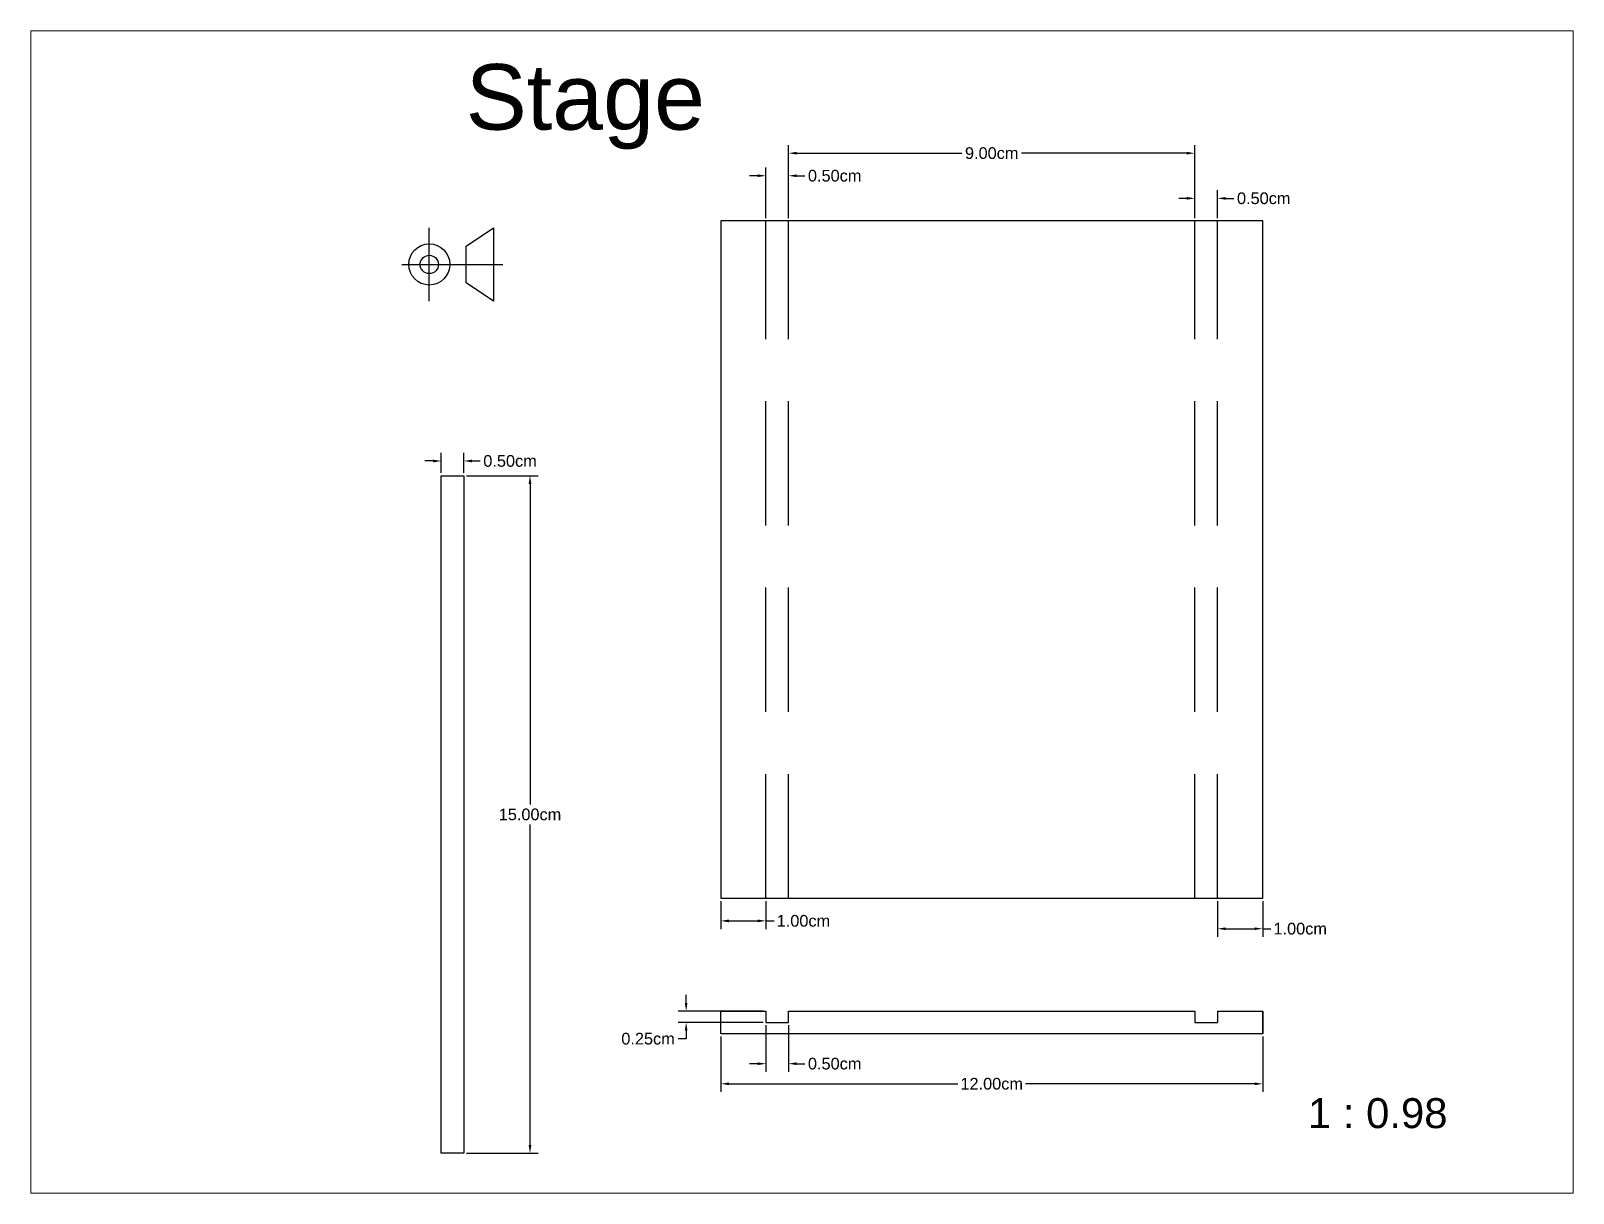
# Paper-space layout 'Stage' of a CAD drawing. Header units: inches. Extents: x 0 to 10.3, y 0 to 7.8.
# The model-space entities are those that its viewports show. They can reach past a viewport. Long polylines and large blocks are cut down to what shows.
import ezdxf

# ---------------------------------------------------------------- set-up
doc = ezdxf.new("R2010")
doc.units = ezdxf.units.IN
doc.header["$MEASUREMENT"] = 0
doc.linetypes.add('HIDDEN', pattern=[0.375, 0.25, -0.125])
doc.layers.add('dim', color=250, linetype='Continuous')
doc.styles.get("Standard").update_dxf_attribs({"font": 'arial.ttf'})
doc.dimstyles.get("Standard").update_dxf_attribs({"dimtxt": 0.2585, "dimasz": 0.18, "dimexe": 0.18, "dimexo": 0.0625, "dimgap": 0.09, "dimtad": 0, "dimtih": 1, "dimtoh": 1, "dimzin": 0, "dimdsep": 46, "dimtxsty": 'Standard', "dimcen": 0.09, "dimazin": 0, "dimtfac": 1, "dimtofl": 0, "dimtmove": 0, "dimatfit": 3, "dimfxl": 1, "dimtolj": 1, "dimtzin": 0, "dimlwd": 30, "dimarcsym": 0})

# ---------------------------------------------------------------- blocks, each defined once
blk = doc.blocks.new('*D52')
at = {"layer": 'Defpoints', "color": 0, "lineweight": -3, "transparency": 16777216}
for p in [(111.5, 28.5), (111, 27.5), (111.5, 27.5)]:
    blk.add_point(p, dxfattribs=at)
at = {"layer": 'dim', "color": 0, "lineweight": 30, "transparency": 16777216}
for p, q in [((110.82, 28.5), (110.64, 28.5)), ((111.68, 28.5), (111.86, 28.5))]:
    blk.add_line(p, q, dxfattribs=at)
at = {"layer": 'dim', "color": 0, "lineweight": -2, "transparency": 16777216}
for p, q in [((111, 27.562), (111, 28.68)), ((111.5, 27.562), (111.5, 28.68))]:
    blk.add_line(p, q, dxfattribs=at)
at = {"layer": 'dim', "color": 0, "lineweight": -3, "transparency": 16777216}
for points in [[(110.82, 28.53), (110.82, 28.47), (111, 28.5)], [(111.68, 28.53), (111.68, 28.47), (111.5, 28.5)]]:
    blk.add_solid(points, dxfattribs=at)
at = {"layer": 'dim', "color": 0, "transparency": 16777216, "insert": (112.523, 28.5), "char_height": 0.2585, "attachment_point": 5}
blk.add_mtext('\\A1;0.50cm', dxfattribs=at)
blk = doc.blocks.new('*D53')
at = {"layer": 'Defpoints', "color": 0, "lineweight": -3, "transparency": 16777216}
for p in [(121, 28), (120.5, 27.5), (121, 27.5)]:
    blk.add_point(p, dxfattribs=at)
at = {"layer": 'dim', "color": 0, "lineweight": -2, "transparency": 16777216}
for p, q in [((120.5, 27.562), (120.5, 28.18)), ((121, 27.562), (121, 28.18))]:
    blk.add_line(p, q, dxfattribs=at)
at = {"layer": 'dim', "color": 0, "lineweight": 30, "transparency": 16777216}
for p, q in [((120.32, 28), (120.14, 28)), ((121.18, 28), (121.36, 28))]:
    blk.add_line(p, q, dxfattribs=at)
at = {"layer": 'dim', "color": 0, "lineweight": -3, "transparency": 16777216}
for points in [[(120.32, 28.03), (120.32, 27.97), (120.5, 28)], [(121.18, 28.03), (121.18, 27.97), (121, 28)]]:
    blk.add_solid(points, dxfattribs=at)
at = {"layer": 'dim', "color": 0, "transparency": 16777216, "insert": (122.023, 28), "char_height": 0.2585, "attachment_point": 5}
blk.add_mtext('\\A1;0.50cm', dxfattribs=at)
blk = doc.blocks.new('*D54')
at = {"layer": 'Defpoints', "color": 0, "lineweight": -3, "transparency": 16777216}
for p in [(120.5, 29), (111.5, 27.5), (120.5, 27.5)]:
    blk.add_point(p, dxfattribs=at)
at = {"layer": 'dim', "color": 0, "lineweight": -2, "transparency": 16777216}
for p, q in [((111.5, 27.562), (111.5, 29.18)), ((120.5, 27.562), (120.5, 29.18))]:
    blk.add_line(p, q, dxfattribs=at)
at = {"layer": 'dim', "color": 0, "lineweight": 30, "transparency": 16777216}
for p, q in [((111.68, 29), (115.337, 29)), ((120.32, 29), (116.663, 29))]:
    blk.add_line(p, q, dxfattribs=at)
at = {"layer": 'dim', "color": 0, "lineweight": -3, "transparency": 16777216}
for points in [[(111.68, 29.03), (111.68, 28.97), (111.5, 29)], [(120.32, 29.03), (120.32, 28.97), (120.5, 29)]]:
    blk.add_solid(points, dxfattribs=at)
at = {"layer": 'dim', "color": 0, "transparency": 16777216, "insert": (116, 29), "char_height": 0.2585, "attachment_point": 5}
blk.add_mtext('\\A1;9.00cm', dxfattribs=at)
blk = doc.blocks.new('*D55')
at = {"layer": 'Defpoints', "color": 0, "lineweight": -3, "transparency": 16777216}
for p in [(110, 12.5), (111, 12.5), (111, 12)]:
    blk.add_point(p, dxfattribs=at)
at = {"layer": 'dim', "color": 0, "lineweight": -2, "transparency": 16777216}
for p, q in [((110, 12.438), (110, 11.82)), ((111, 12.438), (111, 11.82))]:
    blk.add_line(p, q, dxfattribs=at)
at = {"layer": 'dim', "color": 0, "lineweight": 30, "transparency": 16777216}
for p, q in [((110.18, 12), (110.82, 12)), ((111, 12), (111.18, 12))]:
    blk.add_line(p, q, dxfattribs=at)
at = {"layer": 'dim', "color": 0, "lineweight": -3, "transparency": 16777216}
for points in [[(110.18, 12.03), (110.18, 11.97), (110, 12)], [(110.82, 12.03), (110.82, 11.97), (111, 12)]]:
    blk.add_solid(points, dxfattribs=at)
at = {"layer": 'dim', "color": 0, "transparency": 16777216, "insert": (111.831, 12), "char_height": 0.2585, "attachment_point": 5}
blk.add_mtext('\\A1;1.00cm', dxfattribs=at)
blk = doc.blocks.new('*D56')
at = {"layer": 'Defpoints', "color": 0, "lineweight": -3, "transparency": 16777216}
for p in [(121, 12.5), (122, 12.5), (122, 11.826)]:
    blk.add_point(p, dxfattribs=at)
at = {"layer": 'dim', "color": 0, "lineweight": -2, "transparency": 16777216}
for p, q in [((121, 12.438), (121, 11.646)), ((122, 12.438), (122, 11.646))]:
    blk.add_line(p, q, dxfattribs=at)
at = {"layer": 'dim', "color": 0, "lineweight": 30, "transparency": 16777216}
for p, q in [((121.18, 11.826), (121.82, 11.826)), ((122, 11.826), (122.18, 11.826))]:
    blk.add_line(p, q, dxfattribs=at)
at = {"layer": 'dim', "color": 0, "lineweight": -3, "transparency": 16777216}
for points in [[(121.18, 11.856), (121.18, 11.796), (121, 11.826)], [(121.82, 11.856), (121.82, 11.796), (122, 11.826)]]:
    blk.add_solid(points, dxfattribs=at)
at = {"layer": 'dim', "color": 0, "transparency": 16777216, "insert": (122.831, 11.826), "char_height": 0.2585, "attachment_point": 5}
blk.add_mtext('\\A1;1.00cm', dxfattribs=at)
blk = doc.blocks.new('*D57')
at = {"layer": 'Defpoints', "color": 0, "lineweight": -3, "transparency": 16777216}
for p in [(111, 9.75), (111.5, 9.75), (111.5, 8.837)]:
    blk.add_point(p, dxfattribs=at)
at = {"layer": 'dim', "color": 0, "lineweight": -2, "transparency": 16777216}
for p, q in [((111, 9.688), (111, 8.657)), ((111.5, 9.688), (111.5, 8.657))]:
    blk.add_line(p, q, dxfattribs=at)
at = {"layer": 'dim', "color": 0, "lineweight": 30, "transparency": 16777216}
for p, q in [((110.82, 8.837), (110.64, 8.837)), ((111.68, 8.837), (111.86, 8.837))]:
    blk.add_line(p, q, dxfattribs=at)
at = {"layer": 'dim', "color": 0, "lineweight": -3, "transparency": 16777216}
for points in [[(110.82, 8.867), (110.82, 8.807), (111, 8.837)], [(111.68, 8.867), (111.68, 8.807), (111.5, 8.837)]]:
    blk.add_solid(points, dxfattribs=at)
at = {"layer": 'dim', "color": 0, "transparency": 16777216, "insert": (112.523, 8.837), "char_height": 0.2585, "attachment_point": 5}
blk.add_mtext('\\A1;0.50cm', dxfattribs=at)
blk = doc.blocks.new('*D58')
at = {"layer": 'Defpoints', "color": 0, "lineweight": -3, "transparency": 16777216}
for p in [(111, 10), (109.234, 9.75), (111, 9.75)]:
    blk.add_point(p, dxfattribs=at)
at = {"layer": 'dim', "color": 0, "lineweight": 30, "transparency": 16777216}
for p, q in [((109.234, 10.18), (109.234, 10.36)), ((109.234, 9.57), (109.234, 9.39)), ((109.234, 9.39), (109.054, 9.39))]:
    blk.add_line(p, q, dxfattribs=at)
at = {"layer": 'dim', "color": 0, "lineweight": -2, "transparency": 16777216}
for p, q in [((110.938, 10), (109.054, 10)), ((110.938, 9.75), (109.054, 9.75))]:
    blk.add_line(p, q, dxfattribs=at)
at = {"layer": 'dim', "color": 0, "lineweight": -3, "transparency": 16777216}
for points in [[(109.204, 10.18), (109.264, 10.18), (109.234, 10)], [(109.204, 9.57), (109.264, 9.57), (109.234, 9.75)]]:
    blk.add_solid(points, dxfattribs=at)
at = {"layer": 'dim', "color": 0, "transparency": 16777216, "insert": (108.391, 9.39), "char_height": 0.2585, "attachment_point": 5}
blk.add_mtext('\\A1;0.25cm', dxfattribs=at)
blk = doc.blocks.new('*D59')
at = {"layer": 'Defpoints', "color": 0, "lineweight": -3, "transparency": 16777216}
for p in [(110, 9.5), (122, 9.5), (122, 8.392)]:
    blk.add_point(p, dxfattribs=at)
at = {"layer": 'dim', "color": 0, "lineweight": -2, "transparency": 16777216}
for p, q in [((110, 9.438), (110, 8.212)), ((122, 9.438), (122, 8.212))]:
    blk.add_line(p, q, dxfattribs=at)
at = {"layer": 'dim', "color": 0, "lineweight": 30, "transparency": 16777216}
for p, q in [((110.18, 8.392), (115.249, 8.392)), ((121.82, 8.392), (116.751, 8.392))]:
    blk.add_line(p, q, dxfattribs=at)
at = {"layer": 'dim', "color": 0, "lineweight": -3, "transparency": 16777216}
for points in [[(110.18, 8.422), (110.18, 8.362), (110, 8.392)], [(121.82, 8.422), (121.82, 8.362), (122, 8.392)]]:
    blk.add_solid(points, dxfattribs=at)
at = {"layer": 'dim', "color": 0, "transparency": 16777216, "insert": (116, 8.392), "char_height": 0.2585, "attachment_point": 5}
blk.add_mtext('\\A1;12.00cm', dxfattribs=at)
blk = doc.blocks.new('*D60')
at = {"layer": 'Defpoints', "color": 0, "lineweight": -3, "transparency": 16777216}
for p in [(104.312, 21.856), (104.312, 6.856), (105.777, 6.856)]:
    blk.add_point(p, dxfattribs=at)
at = {"layer": 'dim', "color": 0, "lineweight": -2, "transparency": 16777216}
for p, q in [((104.374, 21.856), (105.957, 21.856)), ((104.374, 6.856), (105.957, 6.856))]:
    blk.add_line(p, q, dxfattribs=at)
at = {"layer": 'dim', "color": 0, "lineweight": 30, "transparency": 16777216}
for p, q in [((105.777, 21.676), (105.777, 14.578)), ((105.777, 7.036), (105.777, 14.134))]:
    blk.add_line(p, q, dxfattribs=at)
at = {"layer": 'dim', "color": 0, "lineweight": -3, "transparency": 16777216}
for points in [[(105.747, 21.676), (105.807, 21.676), (105.777, 21.856)], [(105.747, 7.036), (105.807, 7.036), (105.777, 6.856)]]:
    blk.add_solid(points, dxfattribs=at)
at = {"layer": 'dim', "color": 0, "transparency": 16777216, "insert": (105.777, 14.356), "char_height": 0.2585, "attachment_point": 5}
blk.add_mtext('\\A1;15.00cm', dxfattribs=at)
blk = doc.blocks.new('*D61')
at = {"layer": 'Defpoints', "color": 0, "lineweight": -3, "transparency": 16777216}
for p in [(103.812, 21.856), (104.312, 22.184), (104.312, 21.856)]:
    blk.add_point(p, dxfattribs=at)
at = {"layer": 'dim', "color": 0, "lineweight": -2, "transparency": 16777216}
for p, q in [((103.812, 21.919), (103.812, 22.364)), ((104.312, 21.919), (104.312, 22.364))]:
    blk.add_line(p, q, dxfattribs=at)
at = {"layer": 'dim', "color": 0, "lineweight": 30, "transparency": 16777216}
for p, q in [((103.632, 22.184), (103.452, 22.184)), ((104.492, 22.184), (104.672, 22.184))]:
    blk.add_line(p, q, dxfattribs=at)
at = {"layer": 'dim', "color": 0, "lineweight": -3, "transparency": 16777216}
for points in [[(103.632, 22.214), (103.632, 22.154), (103.812, 22.184)], [(104.492, 22.214), (104.492, 22.154), (104.312, 22.184)]]:
    blk.add_solid(points, dxfattribs=at)
at = {"layer": 'dim', "color": 0, "transparency": 16777216, "insert": (105.335, 22.184), "char_height": 0.2585, "attachment_point": 5}
blk.add_mtext('\\A1;0.50cm', dxfattribs=at)

msp = doc.modelspace()

# ---------------------------------------------------------------- linework, layer by layer
for p, q in [((103.547, 25.723), (103.547, 27.349)), ((104.36, 26.942), (104.97, 27.349)), ((104.97, 27.349), (104.97, 25.723)), ((122, 27.5), (110, 27.5)), ((110, 27.5), (110, 12.5)), ((122, 12.5), (122, 27.5)), ((104.36, 26.129), (104.36, 26.942)), ((102.937, 26.536), (104.563, 26.536)), ((104.563, 26.536), (105.173, 26.536)), ((104.97, 25.723), (104.36, 26.129)), ((103.812, 21.856), (104.312, 21.856)), ((103.812, 6.856), (103.812, 21.856)), ((104.312, 21.856), (104.312, 6.856)), ((110, 12.5), (122, 12.5)), ((110, 10), (111, 10)), ((110, 9.5), (110, 10)), ((111, 10), (111, 9.75)), ((111.5, 9.75), (111.5, 10)), ((111.5, 10), (120.5, 10)), ((120.5, 10), (120.5, 9.75)), ((121, 10), (121, 9.75)), ((121, 10), (122, 10)), ((122, 10), (122, 9.5)), ((122, 9.5), (122, 10)), ((111, 9.75), (111.5, 9.75)), ((120.5, 9.75), (121, 9.75)), ((122, 9.5), (110, 9.5)), ((104.312, 6.856), (103.812, 6.856))]:
    msp.add_line(p, q)
at = {"linetype": 'HIDDEN'}
for p, q in [((111, 12.5), (111, 27.5)), ((111.5, 12.5), (111.5, 27.5)), ((120.5, 12.5), (120.5, 27.5)), ((121, 12.5), (121, 27.5))]:
    msp.add_line(p, q, dxfattribs=at)
for radius in [0.455, 0.203]:
    msp.add_circle((103.547, 26.536), radius)

# ---------------------------------------------------------------- dimensions: what is measured, and where the dimension line sits
at = {"layer": 'dim'}
for base, p1, p2, picture, middle in [((120.5, 29), (111.5, 27.5), (120.5, 27.5), '*D54', (116, 29)), ((111.5, 28.5), (111, 27.5), (111.5, 27.5), '*D52', (112.523, 28.5)), ((121, 28), (120.5, 27.5), (121, 27.5), '*D53', (122.023, 28)), ((104.312, 22.184), (103.812, 21.856), (104.312, 21.856), '*D61', (105.335, 22.184)), ((111, 12), (110, 12.5), (111, 12.5), '*D55', (111.831, 12)), ((122, 11.826), (121, 12.5), (122, 12.5), '*D56', (122.831, 11.826)), ((111.5, 8.837), (111, 9.75), (111.5, 9.75), '*D57', (112.523, 8.837)), ((122, 8.392), (110, 9.5), (122, 9.5), '*D59', (116, 8.392))]:
    dim = msp.add_linear_dim(base=base, p1=p1, p2=p2, dimstyle='Standard', override={"dimpost": 'cm'}, dxfattribs=at)
    dim.commit()
    dim.dimension.update_dxf_attribs({"geometry": picture, "text_midpoint": middle})
for base, p1, p2, picture, middle in [((105.777, 6.856), (104.312, 21.856), (104.312, 6.856), '*D60', (105.777, 14.356)), ((109.234, 9.75), (111, 10), (111, 9.75), '*D58', (108.391, 9.39))]:
    dim = msp.add_linear_dim(base=base, p1=p1, p2=p2, angle=90, dimstyle='Standard', override={"dimpost": 'cm'}, dxfattribs=at)
    dim.commit()
    dim.dimension.update_dxf_attribs({"geometry": picture, "text_midpoint": middle})

psp = doc.layouts.new('Stage')

# ---------------------------------------------------------------- texts
at = {"layer": 'dim', "linetype": 'HIDDEN', "lineweight": -3, "attachment_point": 1}
for s, width, gutter_width, insert, char_height in [('Stage', 6.72326, 2.188, (2.899, 7.58), 0.4375), ('1 : 0.98', 1.56437, 1, (8.52, 0.678), 0.2)]:
    psp.add_mtext_dynamic_manual_height_columns(s, width=width, gutter_width=gutter_width, heights=[0], dxfattribs=dict(at, insert=insert, char_height=char_height))

# ---------------------------------------------------------------- viewports
at = {"layer": 'dim', "linetype": 'HIDDEN', "lineweight": -3, "view_target_point": (115.213, 17.993)}
psp.add_viewport(center=(5.144, 3.923), size=(10.293, 7.75823), view_center_point=(-3.412, 0.847), view_height=25.7387, dxfattribs=at)

doc.saveas('drawing.dxf')
